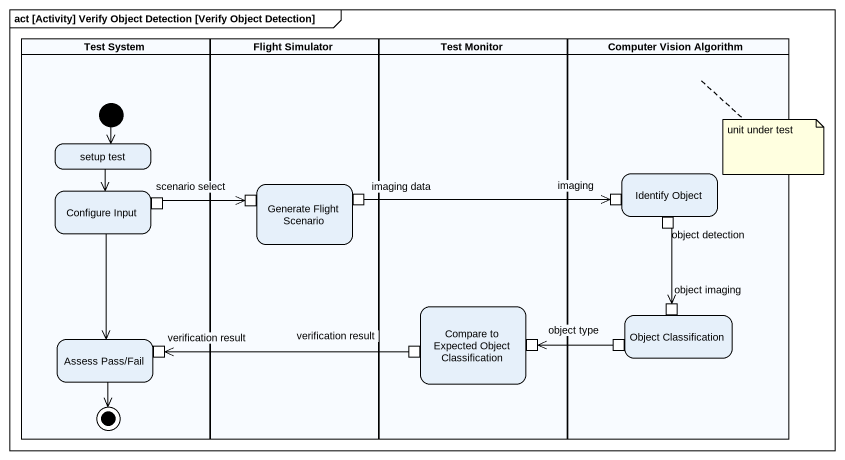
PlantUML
@startuml
mainframe act [Activity] Verify Object Detection [Verify Object Detection]
hide empty description
state "Test System" as Test_System <<partition>> {
  state "setup test" as setup_test
  state "Configure Input" as Configure_Input {
    state pin1 <<outputPin>>
  }
  state "Assess Pass/Fail" as Assess_Pass_Fail {
    state "verification result" as verification_result <<inputPin>>
  }
  [*] --> setup_test
  Assess_Pass_Fail --> [*]
}
state "Flight Simulator" as Flight_Simulator <<partition>> {
  state "Generate Flight Scenario" as Generate_Flight_Scenario {
    state "scenario select" as scenario_select <<inputPin>>
    state "imaging data" as imaging_data <<outputPin>>
  }
}
state "Test Monitor" as Test_Monitor <<partition>> {
  state "Compare to Expected Object Classification" as Compare_to_Expected_Object {
    state "verification result" as verification_result_2 <<outputPin>>
    state pin2 <<inputPin>>
  }
}
state "Computer Vision Algorithm" as Computer_Vision_Algorithm <<partition>> {
  state "Identify Object" as Identify_Object {
    state imaging <<inputPin>>
    state "object detection" as object_detection <<outputPin>>
  }
  state "Object Classification" as Object_Classification {
    state "object imaging" as object_imaging <<inputPin>>
    state "object type" as object_type <<outputPin>>
  }
}
setup_test --> Configure_Input
Configure_Input --> Assess_Pass_Fail
pin1 -right-> scenario_select
imaging_data -right-> imaging
object_detection --> object_imaging
verification_result_2 -left-> verification_result
object_type -left-> pin2
note top of Computer_Vision_Algorithm : unit under test
@enduml
